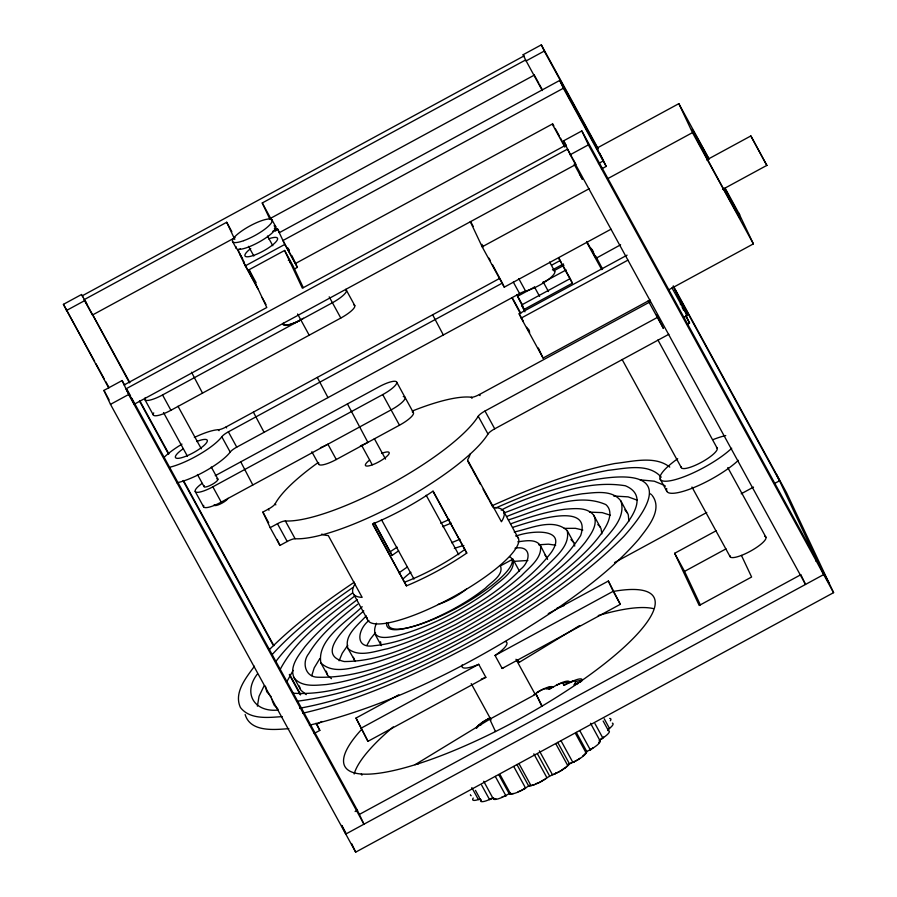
<?xml version="1.0" encoding="UTF-8"?>
<svg xmlns="http://www.w3.org/2000/svg" width="897" height="897" viewBox="0 0 897 897"><rect width="100%" height="100%" fill="white"/><g stroke="black" fill="none" stroke-linecap="round" stroke-linejoin="round"><path stroke-width="1.35" d="M601.853 533.861L601.024 528.58L593.747 515.248C587.053 506.872 574.618 508.565 565.155 509.204C546.351 511.537 528.21 517.412 510.483 523.915M380.53 641.725L381.113 645.313M628.887 521.202L628.281 514.743L620.982 501.109C612.359 489.358 595.047 492.677 582.512 493.765C556.387 497.779 531.304 506.682 506.85 516.448M311.752 675.643L314.219 667.839L319.825 658.6M386.484 622.989C385.901 632.172 399.064 629.728 404.749 628.562C420.783 625.063 435.864 618.179 450.372 610.678C462.661 604.141 474.569 596.797 485.456 588.107C490.928 582.321 504.002 575.19 500.448 565.906L512.882 559.156C516.268 572.275 498.754 581.211 490.648 589.194C475.634 600.598 459.32 610.207 442.434 618.549C435.807 621.856 362.298 656.245 376.46 623.213M339.1 660.797L342.25 653.229L347.756 645.291M366.851 645.436L370.338 639.09L375.507 632.564M286.457 682.37L293.117 670.407M620.612 244.791L596.135 258.235L586.784 241.506M280.369 669.095C296.974 637.913 327.226 616.99 354.685 596.057M476.352 727.882L476.475 727.624A12.737 3.05 -28.7 0 1 489.74 718.194L490.166 718.004M480.646 725.202L481.297 723.89A6.369 1.525 -28.7 0 1 487.934 719.17L490.244 718.138M481.33 800.236L480.814 799.676M578.318 683.447L574.215 684.826L575.695 681.81A25.52 23.445 26.2 0 1 577.78 680.991L581.267 680.33L581.581 681.316M257.439 673.95C242.347 693.359 254.535 712.667 278.35 710.02M264.032 685.981L259.042 696.296L257.394 706.141M530.284 785.335L529.723 786.007M276.052 661.212C296.896 633.955 324.692 613.066 352.308 593.152M574.338 761.957L572.858 762.372L561.073 740.844M254.456 666.224C246.193 677.594 233.545 692.686 240.43 707.509C250.061 719.932 268.382 717.522 282.241 716.613M599.577 742.054L599.712 740.014M368.914 620.522C357.589 629.369 354.281 649.293 374.509 645.661C402.248 642.824 427.903 630.277 452.492 617.887C477.013 604.443 501.591 589.733 520.798 569.102C530.845 561.13 531.831 544.815 515.001 548.258M271.791 654.978C295.505 628.887 323.895 607.572 352.779 587.591M533.984 694.659L538.693 691.609A6.369 1.525 -28.7 0 1 546.161 688.672L549.3 689.176L552.496 686.732M576.322 732.423L586.806 751.563L586.122 752.931A12.737 3.05 -28.7 0 1 572.858 762.372L569.494 763.874L567.801 765.646A12.737 3.05 -28.7 0 1 552.462 774.75L546.935 777.744A12.737 3.05 -28.7 0 1 531.013 785.626L528.692 786.03L516.896 764.502M269.302 649.697C294.967 624.02 324.31 602.358 354.371 582.153M366.245 615.802C358.542 624.592 343.495 635.379 348.058 648.654L355.313 661.504M599.297 742.346L598.579 742.974M363.767 610.879C353.934 619.883 311.954 654.261 344.201 661.538C384.084 661.504 420.828 641.534 455.811 624.447C490.345 604.813 526.763 584.452 551.319 552.384C569.012 526.707 529.062 530.8 516.044 536.114M362.197 606.731C347.868 620.948 316.596 639.426 320.879 662.928L327.82 675.508L331.464 678.67M607.74 729.743L609.478 728.375A12.737 3.05 -28.7 0 0 612.359 723.128M581.918 680.621A12.737 3.05 -28.7 0 0 573.093 681.036L569.718 682.539L569.326 681.698A12.737 3.05 -28.7 0 0 556.824 685.005L556.532 684.512L556.779 685.117A6.369 1.525 -28.7 0 1 563.024 683.458L563.899 685.308L568.541 682.494M357.679 604.264C339.593 618.65 320.734 633.484 308.736 653.621C301.74 662.255 305.014 676.988 317.549 677.224C369.598 678.67 417.542 651.233 462.975 628.943C505.594 603.479 553.281 578.554 580.662 535.554C592.906 499.136 526.472 523.299 513.185 527.189M586.414 752.392L585.337 752.964M357.376 599.6C338.539 613.649 319.971 628.528 304.935 646.715C298.679 655.27 289.137 666.46 294.014 677.706C301.392 687.472 315.755 685.297 326.441 684.523C348.126 681.664 369.015 674.69 389.41 667.009C442.546 646.154 493.103 618.493 539.097 584.653C555.804 571.961 572.32 558.539 585.416 542.012C590.652 534.601 598.434 524.667 593.747 515.248M480.478 799.126L478.37 799.563L471.822 787.6M524.341 788.676L525.193 788.115M529.477 785.346L525.564 788.048A12.737 3.05 -28.7 0 1 510.628 793.935L509.193 793.699L498.71 774.559M599.476 739.991L602.84 737.984A12.737 3.05 -28.7 0 0 608.76 730.696M534.69 784.471L531.013 785.626L519.228 764.087M574.215 684.826L579.866 681.955M510.954 793.385L510.158 793.8M517.726 660.046L519.049 662.457L579.63 625.568M542.214 706.197L536.047 694.076L489.751 719.215L414.907 764.793A176.092 42.226 -28.7 0 1 361.323 774.021A176.171 42.249 -28.7 0 1 361.424 729.609M495.492 731.548L489.751 719.215M582.792 755.947L586.167 753.065L575.65 733.802M476.587 727.904L477.641 727.456M108.672 387.852L63.418 304.341L81.593 294.474L129.471 382.772M541.328 44.85L544.255 51.073L526.079 60.94L523.153 54.717L541.328 44.85L598.232 148.779M523.781 56.051L82.232 295.808L82.759 296.772M231.863 231.695L226.706 222.265L84.071 299.71L92.447 315.026L235.081 237.582M269.75 218.902L262.249 202.969L525.62 59.964L542.293 90.541M66.356 310.564L84.531 300.697M271.791 220.729L270.636 218.274L534.007 75.27M257.876 288.834L245.296 265.86L237.94 250.229L240.34 248.929M272.654 231.381L277.442 228.791L279.427 232.413M279.281 232.693L559.706 80.427L602.515 158.601L606.193 166.416L601.438 168.995M559.706 80.427L563.383 88.242L282.959 240.508L295.528 263.471L552.26 124.078L564.852 147.153M245.296 265.86L284.798 244.421L277.442 228.791M124.167 384.936L266.801 307.492L249.052 269.762L284.596 250.465L292.983 265.77L303.276 287.645M293.779 269.335L297.378 267.384L291.85 255.656M673.434 286.121L786.512 492.644L833.582 592.659L355.672 852.15L110.488 404.356L103.929 390.419L122.104 380.552L124.694 385.284M804.351 582.007L805.506 584.452L570.212 154.733L563.664 140.795L581.839 130.928L817.122 560.636L815.978 561.253M110.488 404.356L128.663 394.489L122.104 380.552M570.212 154.733L588.387 144.865L581.839 130.928M596.438 148.397L678.838 103.66L709.112 158.96M570.727 154.878L567.566 149.093L126.006 388.85L134.393 404.155L575.952 164.409L573.351 159.655M145.336 397.595A17.985 4.317 -28.7 0 0 162.548 394.96L332.417 302.726A17.985 4.317 -28.7 0 0 345.782 289.675M598.456 163.546L603.21 160.967L599.532 153.152M153.723 412.9A17.985 4.317 -28.7 0 0 170.923 410.277L340.804 318.043A17.985 4.317 -28.7 0 0 353.642 304.812M610.98 229.217L504.26 287.163L482.171 246.821L589.161 188.729M607.617 178.716L692.473 132.633L678.838 103.66M706.634 159.946L750.856 135.94L766.89 165.496L750.856 135.94M194.357 437.467A36.586 8.768 -28.7 0 1 218.487 429.708A8.992 2.153 -28.7 0 0 226.078 426.95L499.382 278.552M170.553 467.023A36.586 8.768 -28.7 0 0 221.806 436.761A8.992 2.153 -28.7 0 1 228.376 431.827L501.681 283.43M551.722 265.131L560.3 260.466M552.429 269.93L563.473 263.931M554.234 270.602L563.966 265.321M176.855 482.799A36.586 8.768 -28.7 0 0 230.193 452.066A8.992 2.153 -28.7 0 1 236.752 447.143L519.598 293.566A8.992 2.153 -28.7 0 1 525.575 291.077A20.227 4.855 -28.7 0 0 547.17 280.402A20.227 4.855 -28.7 0 0 553.886 270.692M533.289 287.758L517.479 296.346L523.31 307.514M543.021 282.477L566.13 269.93M722.567 189.424L766.789 165.418M524.958 311.808A44.951 0.639 61.5 0 1 523.736 309.611L521.561 305.002L570.212 278.597L562.453 264.66M215.235 475.702L379.039 386.775A17.985 4.317 -28.7 0 1 396.676 382.1L413.439 412.721M523.736 309.611L572.376 283.194L570.212 278.597M650.067 299.968L543.077 358.06L521.191 318.099L519.15 313.759L627.104 255.14M521.191 318.099L627.922 260.141M202.117 483.382A17.985 4.317 -28.7 0 0 196.084 492.173A17.985 4.317 -28.7 0 0 212.847 486.824L382.716 394.59A17.985 4.317 -28.7 0 0 396.676 382.1M203.686 505.392A17.985 4.317 -28.7 0 0 221.223 502.129L391.092 409.895A17.985 4.317 -28.7 0 0 403.269 396.575M318.749 462.785A17.985 4.317 -28.7 0 0 336.285 459.522L399.479 425.212A17.985 4.317 -28.7 0 0 412.317 411.981M668.523 289.944L753.379 243.872L738.724 213.049M668.859 334.267L494.729 428.811A8.992 2.153 -28.7 0 0 487.979 434.013A118.281 28.368 -28.7 0 1 399.131 502.499A118.281 28.368 -28.7 0 1 295.113 538.738A8.992 2.153 -28.7 0 0 287.208 541.496L279.92 545.443L270.188 527.66L262.866 512.097L268.36 509.115A8.992 2.153 -28.7 0 0 275.2 503.766A118.281 28.368 -28.7 0 1 318.188 462.527M412.385 410.994A118.281 28.368 -28.7 0 1 471.385 397.248A8.992 2.153 -28.7 0 0 479.447 394.501L650.314 301.728M270.188 527.66L277.465 523.713A8.992 2.153 -28.7 0 1 285.369 520.955A118.281 28.368 -28.7 0 0 389.388 484.716A118.281 28.368 -28.7 0 0 478.236 416.242A8.992 2.153 -28.7 0 1 484.997 411.028L657.636 317.291L656.514 314.892M683.592 317.493L687.158 315.553L675.049 289.821M687.124 324.344L689.558 323.021L685.891 315.239M321.799 721.513L316.876 724.182L319.814 730.405L314.129 733.488M614.535 562.565L706.78 512.479M741.214 493.776L753.514 487.105M774.997 483.248L779.538 480.781L673.064 286.199M462.213 664.879A25.486 6.111 -28.7 0 0 478.729 664.307L485.849 677.313L367.961 741.326L356.008 718.048L398.829 694.794M548.269 613.66L608.357 581.032L620.309 604.309L502.152 668.456L495.043 655.46A25.486 6.111 -28.7 0 0 505.258 641.512M741.438 555.411L751.608 577.018L699.212 605.464L674.656 553.292L716.086 530.8M360.852 728.319L478.729 664.307M495.043 655.46L613.189 591.302L608.357 581.032M700.344 604.914L684.557 571.378L725.987 548.886M549.3 689.176L556.824 685.005M355.111 811.493L357.387 810.26L131.825 398.313M359.349 814.431L800.898 574.674M510.101 793.127L505.773 795.561A12.737 3.05 -28.7 0 1 493.283 798.868L483.718 781.276M585.988 751.921L590.215 749.701A12.737 3.05 -28.7 0 0 600.104 740.855L590.54 723.274M492.105 505.717C531.618 488.024 572.275 471.878 614.905 463.502C632.217 461.619 655.023 455.317 669.756 467.102M563.899 685.308L571.277 682.023A6.369 1.525 -28.7 0 1 575.695 681.81M491.78 798.341L492.7 797.926M568.205 764.266L569.135 763.863M570.055 763.448L571.445 762.831M572.364 762.416L573.284 762.002M495.716 507.982C531.854 492.128 569.001 477.641 607.919 470.364C624.895 468.582 648.363 462.527 661.246 477.17M501.199 510.169C536.215 490.222 714.976 434.417 623.74 536.529C580.46 580.269 527.75 613.313 474.401 643.317C420.009 672.615 363.296 699.29 302.816 713.205M513.521 793.497L510.628 793.935L500.145 774.795M503.811 513.017C542.315 498.833 583.342 478.953 625.344 485.759C655.359 498.284 619.535 532.515 607.953 545.174C564.348 586.997 512.366 618.986 459.421 647.544C408.729 673.58 356.019 698.034 299.576 708.26M508.364 519.901C537.774 510.92 575.392 491.13 605.867 504.607C613.604 511.223 608.547 522.559 604.062 529.544C594.15 544.883 580.404 557.25 566.612 569.023C521.46 606.013 470.465 635.412 417.565 659.833C378.063 676.046 336.61 696.162 292.859 693.19M607.718 729.979L609.523 728.487L604.242 718.8M555.512 773.248L555.927 773.113A6.369 1.525 -28.7 0 0 563.013 769.121M480.422 798.868L478.37 799.563A12.737 3.05 -28.7 0 1 473.235 798.038M613.178 591.471A176.171 42.249 -28.7 0 1 620.466 650.471A176.171 42.249 -28.7 0 1 418.764 763.594L417.071 764.132M514.216 531.999C530.486 528.647 552.956 517.58 567.196 530.553L574.058 543.134L574.742 546.094M418.764 763.594L415.154 764.715M495.895 798.734L493.686 799.092L492.879 798.016L489.515 799.519A12.737 3.05 -28.7 0 1 480.691 799.933M309.398 725.225C396.665 704.01 477.271 661.067 551.98 612.135C583.061 590.731 613.84 567.98 638.664 539.31C647.466 527.75 663.466 509.709 651.973 495.166M568.855 764.715L568.25 764.76M513.701 561.376L527.873 560.468M517.849 541.777C525.093 541.014 535.543 538.447 540.454 545.544L547.574 559.369M538.727 544.804L548.403 544.165L555.692 545.208M288.823 728.644C274.291 729.732 250.42 732.401 245.139 714.528M564.258 528.378L575.47 528.322L582.803 530.037M297.445 701.185C374.755 691.183 445.069 652.388 511.189 613.178C542.08 593.556 572.364 572.387 598.254 546.351C608.592 534.018 626.33 519.027 620.982 501.109M589.464 512.131L602.201 512.613L610.274 515.192M613.626 495.996L628.124 496.871L637.162 500.145M640.155 479.861L654.272 481.196L664.184 485.243M538.693 691.609A26.215 7.512 57.1 0 0 538.077 691.553L537.045 692.506A12.737 3.05 -28.7 0 1 551.98 686.631L553.415 686.855M607.751 730.494L608.379 730.595L603.143 721.031M306.281 694.637L301.033 690.398L293.644 677.011M570.918 539.546L573.8 542.618M271.141 696.689L266.757 691.755L265.422 686.183M277.722 708.72L274.291 705.367L272.396 701.151M544.995 555.165L547.058 557.609M650.359 493.81L651.2 494.471M664.823 485.703L665.417 486.185M597.828 524.61L598.422 525.093M624.85 509.81L627.586 513.174M598.983 525.608L600.351 527.313M579.742 730.562L590.518 750.195M569.326 681.698L565.132 682.426A25.52 24.78 -25.2 0 0 563.024 683.458M551.98 686.631L547.596 687.808A26.215 24.32 -80.9 0 0 546.161 688.672M348.058 648.654C359.013 657.86 375.282 651.043 387.683 648.688C412.777 641.467 436.592 630.4 459.488 617.955C481.442 605.755 502.836 592.188 521.662 575.482C529.264 567.263 542.494 558.192 540.454 545.544M354.651 660.697L353.407 657.254M573.093 681.036L571.613 681.451A26.215 8.219 66 0 0 571.277 682.023M489.74 718.194L488.26 718.598A26.215 8.219 66 0 0 487.934 719.17M320.879 662.928C334.133 675.632 355.571 666.482 371.201 663.645C403.179 654.485 433.543 640.391 462.729 624.559C491.511 608.592 519.554 590.809 544.12 568.765C553.584 558.349 570.638 546.508 567.196 530.553M521.561 305.002L523.926 308.904L523.635 308.176M725.269 188.46L739.745 214.888M692.473 132.633L753.379 243.872M544.255 51.073L597.828 148.924M563.383 88.242L606.193 166.416M671.965 287.814L687.158 315.553M680.296 303.915L680.677 304.621M685.667 315.935L689.558 323.021M819.073 564.807L828.985 582.893M588.387 144.865L833.582 592.659M523.153 54.717L524.453 57.083M534.175 74.855L538.716 83.141M539.366 84.329L541.967 89.072M563.664 140.795L566.254 145.538M566.254 146.155L565.727 145.191L302.356 288.195L284.596 250.465M571.254 155.831L571.781 156.796M572.297 157.749L572.824 158.702M579.44 173.872L582.422 179.322L574.136 164.162M657.636 317.291L660.573 322.651M648.206 300.719L663.399 328.459L661.156 323.716M657.927 339.997L717.163 448.175M727.792 467.584L765.915 537.202M622.103 359.45L681.339 467.629M691.957 487.037L730.08 556.656M549.592 261.991L554.75 271.41M660.17 479.121L666.774 491.197M543.178 281.871L548.471 291.547M534.298 286.704L539.59 296.369M674.656 553.292L684.557 571.378M518.769 278.631L525.575 291.077M513.308 282.084L519.598 293.566M470.544 221.514L473.212 226.403M512.198 297.591L520.821 313.333M613.189 591.302L620.309 604.309M479.447 394.501L480.063 395.611M443.331 334.973L432.646 314.78M484.997 411.028L494.729 428.811M471.385 397.248L471.99 398.358M478.236 416.242L487.979 434.013M467.741 461.125L471.968 468.851M472.506 469.826L476.206 476.587M476.733 477.552L480.433 484.324M483.079 489.157L488.91 499.786M489.437 500.75L492.61 506.547M512.882 559.156L519.486 571.21M594.98 723.632L602.885 738.108L601.809 738.937A26.215 7.512 57.1 0 1 601.181 738.893A6.369 1.525 -28.7 0 0 603.603 737.009M345.85 289.283L354.764 305.552M329.188 296.84L340.804 318.043M382.716 394.59L399.479 425.212M433.128 491.13L466.765 553.068A85.731 20.564 -28.7 0 1 406.442 585.853L372.58 524.005A85.731 20.564 -28.7 0 0 432.892 491.22L466.765 553.068M426.187 495.256L458.771 554.75M515.988 659.261L535.217 694.39M288.027 248.121L289.35 250.543M287.881 248.402L289.204 250.824M271.97 219.81L275.671 226.593M262.249 202.969L270.636 218.274M557.699 742.346L569.494 763.874M284.798 244.421L297.378 267.384M556.017 744.118L567.801 765.646L564.919 768.067A26.215 20.362 43.5 0 1 563.596 768.561M267.508 236.046L272.811 245.722M374.341 438.633L385.542 459.107M539.366 750.823L552.462 774.75L554.862 774.1A25.52 14.857 71.5 0 0 555.927 773.113M297.591 313.995L309.196 335.198M537.673 754.22L549.469 775.748M533.838 753.828L546.935 777.744L544.838 779.459A26.215 14.655 51.7 0 1 544.154 779.628M361.704 445.495L372.244 464.769M248.547 246.339L253.851 256.015M327.988 397.606L317.303 377.413M282.656 323.593L283.183 324.557M249.052 269.762L256.15 282.723M237.94 250.229L242.582 258.695M239.779 254.143L244.421 262.597M250.375 273.484L251.698 275.895M232.693 241.753L236.404 248.525M243.457 261.958L256.037 284.921M262.103 297.501L265.972 304.565M381.404 519.565L413.977 579.07M471.205 683.581L491.096 719.91M513.768 766.52L525.564 788.048L524.532 789.001A26.215 7.512 57.1 0 1 523.915 788.945A6.369 1.525 -28.7 0 1 518.096 791.692M374.486 522.682L392.112 555.4A70.358 16.875 -28.7 0 1 398.638 550.836M374.116 522.536L392.112 555.4M372.95 524.151L406.442 585.853M336.285 459.522L327.898 444.206A17.985 4.317 -28.7 0 1 320.442 447.715M495.301 776.421L506.065 796.054L505.818 795.448A6.369 1.525 -28.7 0 1 503.722 796.469M311.831 451.752L318.648 464.186M481.655 785.167L489.583 799.631L490.984 799.115A26.215 8.219 66 0 0 491.22 798.745M475.444 790.369L479.379 797.545M374.711 633.607L381.303 645.649M264.066 432.309L253.38 412.115M285.369 520.955L295.113 538.738M275.2 503.766L275.816 504.876M226.078 426.95L226.605 427.903M228.376 431.827L236.752 447.143M277.465 523.713L287.208 541.496M268.36 509.115L268.977 510.225M202.52 393.11L191.521 372.221M252.819 484.974L240.766 461.854M218.487 429.708L219.014 430.661M221.806 436.761L230.193 452.066M262.866 512.097L268.708 522.772M356.008 718.048L367.961 741.326M177.998 406.251L201.287 448.78M211.266 467.012L217.915 479.166M162.548 394.96L170.923 410.277M212.847 486.824L221.223 502.129M163.512 412.553L187.462 456.293M197.441 474.513L204.09 486.667M361.323 774.021L361.94 775.154M144.91 399.636L153.286 414.941M195.198 491.489L203.585 506.805M85.484 301.571L86.785 303.948M92.626 314.6L129.841 382.582M139.842 400.836L168.871 453.86M183.459 480.489L273.91 645.694M289.619 674.387L300.674 694.581M85.394 301.583L86.437 303.5M139.439 400.97L168.457 453.972M183.078 480.68L272.901 644.73M289.294 674.667L300.349 694.861M315.923 723.296L319.814 730.405M127.296 390.027L130.536 395.947M126.746 389.657L134.393 404.155M128.663 394.489L363.947 824.197L357.387 810.26M63.418 304.341L94.589 361.267M95.901 363.644L104.433 379.229M105.745 381.629L109.019 387.616M103.929 390.419L109.12 399.894M341.835 825.498L345.793 832.741M552.563 123.551L553.886 125.984M555.209 128.406L559.19 135.694M560.513 138.127L563.832 144.193M561.23 262.417L558.764 257.888M503.565 511.178L518.477 538.525M353.878 594.543L367.478 619.513M590.944 248.189L592.424 250.969M327.472 674.959L326.295 671.147M593.724 253.425L596.146 258.213M776.611 474.558L823.681 574.573L345.771 834.064L341.746 825.52M682.236 307.458L682.695 308.433M683.144 309.409L683.604 310.384M801.189 575.291L801.481 575.896M801.761 576.513L802.344 577.735M802.624 578.341L803.196 579.563M803.488 580.168L804.06 581.391M538.335 347.98L543.077 358.06M504.26 287.163L502.219 282.824A50.568 0.718 61.5 0 1 492.453 264.615M470.308 221.626L482.171 246.821M536.047 694.076L541.788 706.275M517.894 660.001L519.049 662.457M274.673 226.851L276.399 230.529M274.359 228.701L275.514 231.157M347.442 403.93L367.882 442.367A17.985 4.317 -28.7 0 1 360.415 445.865M226.706 222.265L234.779 239.432M277.106 539.456L279.92 545.443M351.646 843.606L355.672 852.15M300.237 689.042L299.284 685.97M590.506 750.15L590.271 749.6A6.369 1.525 -28.7 0 0 593.22 747.706M300.775 319.781L300.82 319.881A17.985 4.317 -28.7 0 1 283.284 323.144M476.475 727.624L479.312 724.877A25.52 23.445 26.2 0 1 481.297 723.89M272.071 699.223L272.206 700.198M601.786 269.649A44.951 0.639 61.5 0 1 586.728 242.246M592.042 249.366A44.951 0.639 61.5 0 1 593.623 252.292M595.698 256.15A44.951 0.639 61.5 0 1 602.571 269.066M516.84 294.564A44.951 0.639 61.5 0 1 522.659 305.428M572.376 283.194A44.951 0.639 61.5 0 1 558.708 258.302M228.029 498.317A7.871 1.884 -28.7 0 1 220.034 504.136A7.871 1.884 -28.7 0 1 214.293 504.596M216.771 478.796A7.871 1.884 -28.7 0 1 212.152 484.436A7.871 1.884 -28.7 0 1 204.281 485.77M303.444 318.256A16.852 4.037 -28.7 0 1 284.248 324.153M274.011 225.82A22.503 5.393 -28.7 0 1 259.323 241.91A22.503 5.393 -28.7 0 1 236.259 246.899M568.597 682.617A2.209 1.76 80.1 0 1 569.326 682.348M552.563 686.867A2.209 1.289 71.5 0 1 552.866 686.687M579.933 682.09A2.209 2.052 -80.9 0 1 580.796 681.81M502.152 797.052A6.369 1.525 -28.7 0 1 501.67 797.186M471.205 795.706A12.737 3.05 -28.7 0 1 470.454 794.697M609.668 718.419A12.737 3.05 -28.7 0 1 610.33 720.796M490.827 798.756A6.369 1.525 -28.7 0 1 490.334 798.947M493.787 798.072A2.209 1.76 80.1 0 1 493.272 798.207M510.034 793.699A2.209 1.289 71.5 0 1 509.743 793.867M543.425 779.986A6.369 1.525 -28.7 0 1 535.857 783.63M574.573 761.587A26.215 8.219 66 0 0 574.674 761.385A6.369 1.525 -28.7 0 0 579.798 758.313M586.627 752.135A2.209 1.233 51.7 0 1 586.369 752.247M599.644 740.462A2.209 1.716 43.5 0 1 599.061 740.9M607.841 728.891A6.369 1.525 -28.7 0 1 607.617 729.16M503.542 667.514A25.486 6.111 -28.7 0 1 502.152 668.456M485.849 677.313A25.486 6.111 -28.7 0 1 481.308 679.085M509.574 556.757A70.078 16.808 -28.7 0 1 457.504 607.639A70.078 16.808 -28.7 0 1 388.479 622.507M466.474 589.037A25.486 6.111 -28.7 0 1 438.241 604.365M731.717 448.242A44.48 10.663 -28.7 0 1 671.147 480.601A44.48 10.663 -28.7 0 1 677.695 458.748M713.16 439.564A44.48 10.663 -28.7 0 1 725.74 435.55M738.321 460.318A44.48 10.663 -28.7 0 1 692.215 488.215A44.48 10.663 -28.7 0 1 666.74 488.517M556.779 608.312A176.171 42.249 -28.7 0 1 564.179 605.531M354.169 773.999A176.171 42.249 -28.7 0 1 393.267 726.884M598.288 615.555A176.171 42.249 -28.7 0 1 653.296 608.592M764.648 536.361A20.384 4.889 -28.7 0 1 750.901 550.915A20.384 4.889 -28.7 0 1 730.012 555.669M724.731 188.202A50.568 0.718 61.5 0 1 735.17 209.763A50.568 0.718 61.5 0 1 696.33 138.216A50.568 0.718 61.5 0 1 708.888 159.027M529.757 332.226A50.568 0.718 61.5 0 1 526.752 327.248M523.377 321.317A50.568 0.718 61.5 0 1 519.15 313.759M490.435 260.814A50.568 0.718 61.5 0 1 489.033 258.168M483.203 246.877A50.568 0.718 61.5 0 1 481.981 244.332M511.884 297.658A50.568 0.718 61.5 0 1 519.778 312.425M528.501 329.177A50.568 0.718 61.5 0 1 529.028 330.253M288.285 260.332A18.545 4.451 -28.7 0 1 290.011 262.653M268.584 238.871A18.545 4.451 -28.7 0 1 274.785 243.053A18.545 4.451 -28.7 0 1 250.218 256.396A18.545 4.451 -28.7 0 1 250.756 248.547M381.505 453.445A13.489 3.229 -28.7 0 1 387.571 455.654A13.489 3.229 -28.7 0 1 369.564 465.711A13.489 3.229 -28.7 0 1 369.654 460.071M716.49 447.536A20.384 4.889 -28.7 0 1 701.342 462.336A20.384 4.889 -28.7 0 1 681.26 466.664M399.008 572.925A70.358 16.875 -28.7 0 1 407.272 567.072M451.595 542.741A70.358 16.875 -28.7 0 1 460.004 539.276M465.005 549.345A70.358 16.875 -28.7 0 1 404.693 582.142M442.647 526.685A70.358 16.875 -28.7 0 1 451.281 523.13M403.37 578.643A46.442 11.134 -28.7 0 1 410.927 572.264M454.342 548.459A46.442 11.134 -28.7 0 1 463.861 545.488M493.137 507.511A85.731 20.564 -28.7 0 1 501.423 521.751L467.55 459.903A85.731 20.564 -28.7 0 0 470.219 453.893M355.044 583.835A85.731 20.564 -28.7 0 0 362.141 597.38L328.268 535.52A85.731 20.564 -28.7 0 1 321.788 534.063M390.363 551.677A85.731 20.564 -28.7 0 1 397.18 547.148M440.73 523.299A85.731 20.564 -28.7 0 1 449.487 519.453M515.977 535.688A85.731 20.564 -28.7 0 1 453.411 596.74A85.731 20.564 -28.7 0 1 367.131 617.528M163.826 457.616A36.586 8.768 -28.7 0 1 181.979 444.127M196.667 441.537A18.119 4.35 -28.7 0 1 204.774 444.733A18.119 4.35 -28.7 0 1 179.68 458.154A18.119 4.35 -28.7 0 1 183.392 448.646M243.715 240.654A22.503 5.393 -28.7 0 0 272.183 220.247A22.503 5.393 -28.7 0 0 241.102 231.437A22.503 5.393 -28.7 0 0 243.715 240.654"/></g></svg>
